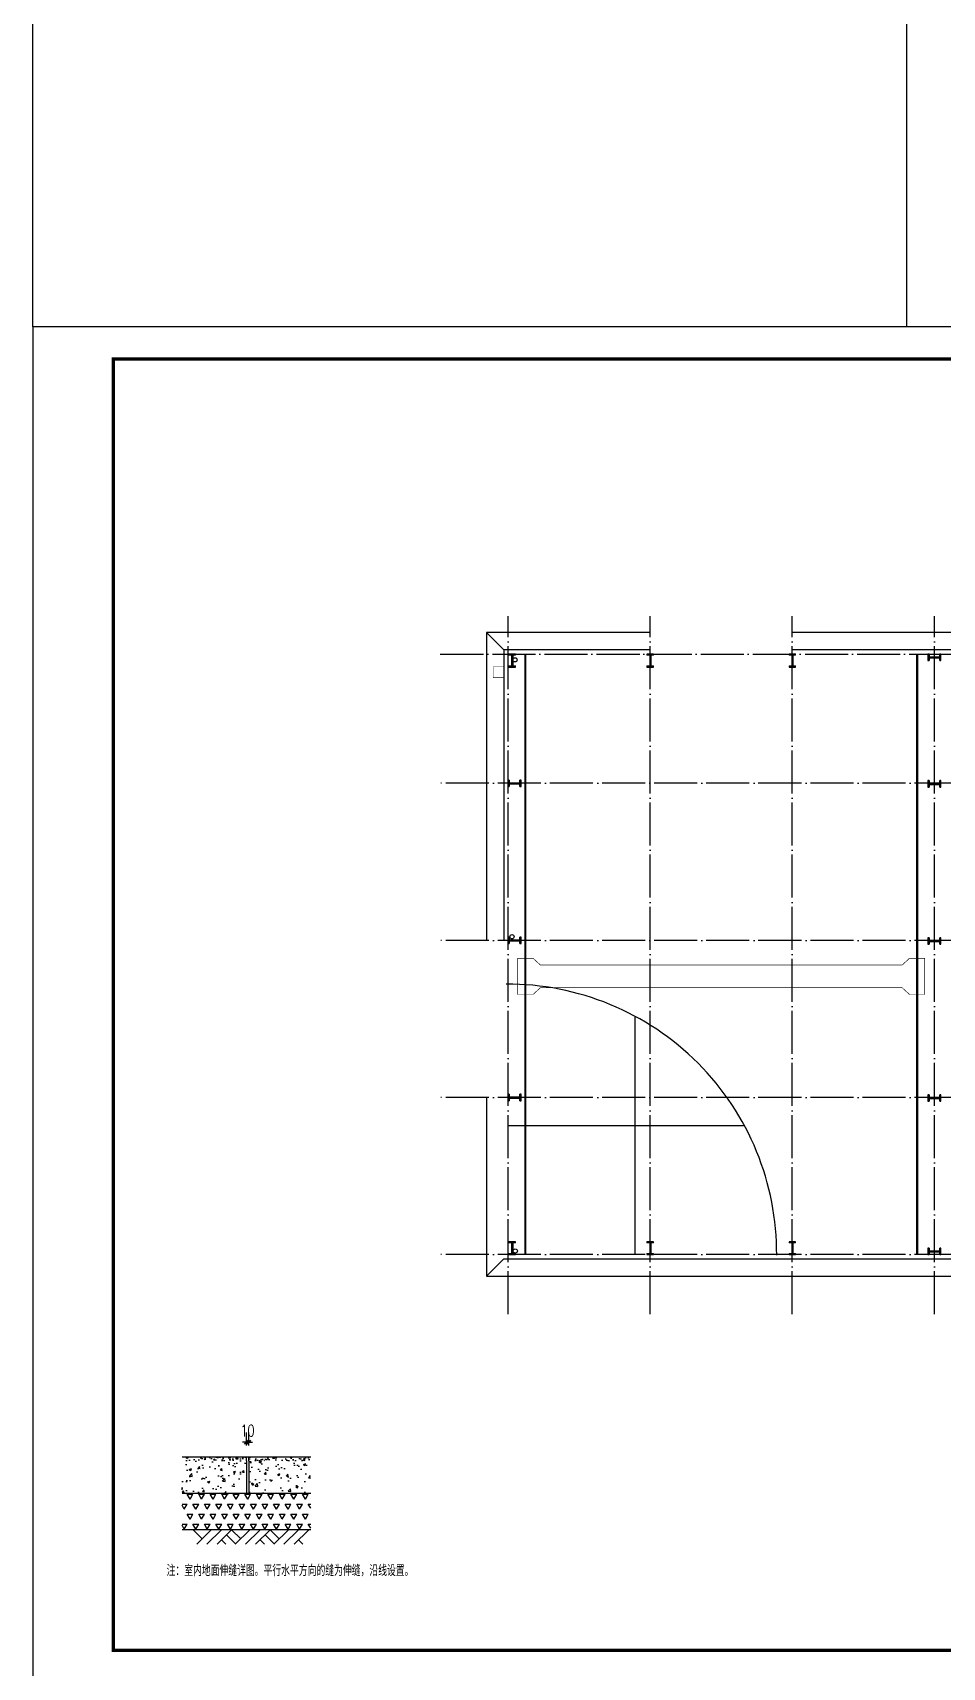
# Model space of a CAD drawing. Extents: x 185245 to 2288779, y -19957 to 815000.
# Drawn here: x 1962998 to 2005246, y 598675 to 674625 of the extents above; entities that cross this region are included whole.
import ezdxf

# ---------------------------------------------------------------- set-up
doc = ezdxf.new("R2010")
doc.units = 0
doc.header["$LTSCALE"] = 1000
doc.header["$MEASUREMENT"] = 0
doc.linetypes.add('DASH', pattern=[0.35, 0.25, -0.1])
doc.linetypes.add('DOTE', pattern=[2.42, 2, -0.2, 0.02, -0.2])
for name, color, linetype in [('3T_BAR', 7, 'Continuous'), ('AXIS', 3, 'Continuous'), ('COLUMN', 9, 'Continuous'), ('DOTE', 1, 'Continuous'), ('GROUND', 2, 'Continuous'), ('PUB_TEXT', 7, 'Continuous'), ('PUB_TITLE', 4, 'Continuous'), ('WALL', 9, 'Continuous'), ('填充', 8, 'Continuous'), ('钢柱', 7, 'Continuous')]:
    doc.layers.add(name, color=color, linetype=linetype)
doc.styles.add('DIM_FONT', font='SIMPLEX', dxfattribs={"width": 0.7, "bigfont": 'GBCBIG'})
doc.styles.add('TSSD_REIN', font='Tssdeng.shx', dxfattribs={"width": 0.7, "bigfont": 'tssdchn.shx'})
doc.dimstyles.new('DIMN120', dxfattribs={"dimscale": 1.2, "dimtxt": 300, "dimasz": 100, "dimexe": 250, "dimexo": 300, "dimgap": 150, "dimtad": 1, "dimdec": 0, "dimzin": 0, "dimdsep": 46, "dimtxsty": 'DIM_FONT', "dimblk": 'ARCHTICK', "dimcen": 0.09, "dimclrt": 7, "dimazin": 2, "dimtfac": 1, "dimtdec": 0, "dimtix": 1, "dimtmove": 2, "dimatfit": 3, "dimldrblk": 'ARCHTICK', "dimfxl": 1, "dimtolj": 1, "dimtzin": 0, "dimarcsym": 0})

# ---------------------------------------------------------------- blocks, each defined once
blk = doc.blocks.new('A$C23043752')
at = {"layer": 'COLUMN'}
blk.add_hatch(color=256, dxfattribs=at).paths.add_polyline_path([(0, 600), (0, 550), (125, 550), (125, 50), (0, 50), (0, 0), (300, 0), (300, 50), (175, 50), (175, 550), (300, 550), (300, 600)])
for p, q in [((0, 600), (0, 550)), ((300, 600), (0, 600)), ((125, 550), (0, 550)), ((0, 50), (125, 50)), ((0, 50), (0, 0)), ((0, 0), (300, 0)), ((125, 550), (125, 50)), ((175, 550), (175, 50)), ((300, 550), (175, 550)), ((175, 50), (300, 50)), ((300, 550), (300, 600)), ((300, 0), (300, 50))]:
    blk.add_line(p, q, dxfattribs=at)
blk = doc.blocks.new('A$C2E6C69CD')
at = {"layer": 'COLUMN', "xscale": -1, "rotation": 359.9999999999998}
blk.add_blockref('A$C23043752', (300, 0), dxfattribs=at)
blk.add_blockref('A$C23043752', (300, 0), dxfattribs=at)
blk = doc.blocks.new('A$C6F9B7E11')
blk.add_blockref('A$C2E6C69CD', (0, 0))
blk = doc.blocks.new('_ArchTick')
at = {"color": 0, "linetype": 'ByBlock', "const_width": 0.4}
blk.add_lwpolyline([(-0.5, -0.5), (0.5, 0.5)], dxfattribs=at)
blk = doc.blocks.new('*D21')
at = {"layer": 'AXIS', "color": 0, "lineweight": -2, "transparency": 16777216}
for p, q in [((897319, 100412), (897199, 100412)), ((897319, 100309), (897319, 100712)), ((897319, 100412), (897394, 100412)), ((897394, 100309), (897394, 100712)), ((897394, 100412), (897514, 100412))]:
    blk.add_line(p, q, dxfattribs=at)
at = {"layer": 'Defpoints', "color": 0, "transparency": 16777216}
for p in [(897394, 100412), (897319, 99949), (897394, 99949)]:
    blk.add_point(p, dxfattribs=at)
at = {"layer": 'AXIS', "color": 0, "lineweight": -2, "transparency": 16777216, "xscale": 120, "yscale": 120, "zscale": 120}
blk.add_blockref('_ArchTick', (897319, 100412), dxfattribs=at)
at = {"layer": 'AXIS', "color": 0, "lineweight": -2, "transparency": 16777216, "xscale": 120, "yscale": 120, "zscale": 120, "rotation": 180}
blk.add_blockref('_ArchTick', (897394, 100412), dxfattribs=at)
at = {"layer": 'AXIS', "color": 7, "transparency": 16777216, "insert": (897356, 100772), "char_height": 360, "attachment_point": 5, "style": 'DIM_FONT'}
blk.add_mtext('\\A1;10', dxfattribs=at)
blk = doc.blocks.new('42ds')
at = {"layer": '填充'}
h = blk.add_hatch(dxfattribs=at)
h.set_pattern_fill('AR-CONC', color=256, scale=3.75, style=0)
h.set_pattern_definition([(50, (1082614.6, 922460.9), (683.1925, -59.77157), [71.4375, -785.8125]), (355, (1082614.6, 922460.9), (-132.1606, 716.4624), [57.15, -628.65]), (100.451, (1082671.55, 922455.9), (551.0344, 656.6876), [60.7125, -667.8375]), (46.1842, (1082614.6, 922651.4), (1016.5464, -157.6587), [107.1563, -1178.7188]), (96.6356, (1082699.3, 922638.3), (890.2659, 927.8458), [91.0687, -1001.7562]), (351.184, (1082614.6, 922651.4), (890.2673, 927.8442), [85.725, -942.975]), (21, (1082709.87, 922603.77), (568.5558, -383.4957), [71.4375, -785.8125]), (326, (1082709.9, 922603.8), (231.7576, 690.7049), [57.15, -628.65]), (71.4514, (1082757.25, 922571.8), (800.31184, 307.2107), [60.7125, -667.8375]), (37.5, (1082614.62, 922460.9), (11.58226, 317.081396), [0, -621.03, 0, -638.175, 0, -631.03125]), (7.5, (1082614.62, 922460.9), (250.57373, 375.67716), [0, -363.855, 0, -606.7425, 0, -240.50625]), (327.5, (1082402.21, 922460.9), (508.46473, -21.48279), [0, -238.125, 0, -742.95, 0, -985.8375]), (317.5, (1082306.96, 922460.9), (555.48443, 95.34934), [0, -309.5625, 0, -493.395, 0, -700.0875])])
h.paths.add_polyline_path([(897394, 99836.9), (897394, 98824.4), (899311.4, 98824.4), (899311.4, 99124.8), (899137.1, 99124.8), (899487.1, 99342.3), (899311.4, 99342.3), (899311.4, 99836.9)])
h.paths.add_polyline_path([(895326.5, 99836.9), (895326.5, 99342.3), (895502.2, 99342.3), (895152.2, 99124.8), (895326.5, 99124.8), (895326.5, 98824.4), (897319, 98824.4), (897319, 99836.9)])
h = blk.add_hatch(dxfattribs=at)
h.set_pattern_fill('AR-CONC', color=256, scale=1.5, style=0)
h.set_pattern_definition([(50, (738383.42, 145583.34), (273.277, -23.90863), [28.575, -314.325]), (355, (738383.42, 145583.34), (-52.86424, 286.58496), [22.86, -251.46]), (100.451, (738406.2, 145581.35), (220.41375, 262.67503), [24.285, -267.135]), (46.1842, (738383.42, 145659.54), (406.61856, -63.0635), [42.8625, -471.4875]), (96.6356, (738417.3, 145654.3), (356.10635, 371.1383), [36.4275, -400.7025]), (351.184, (738383.42, 145659.54), (356.1069, 371.1377), [34.29, -377.19]), (21, (738421.52, 145640.5), (227.42232, -153.39828), [28.575, -314.325]), (326, (738421.52, 145640.5), (92.70304, 276.28195), [22.86, -251.46]), (71.4514, (738440.47, 145627.7), (320.12474, 122.8843), [24.285, -267.135]), (37.5, (738383.42, 145583.34), (4.632905, 126.83256), [0, -248.412, 0, -255.27, 0, -252.4125]), (7.5, (738383.42, 145583.34), (100.22949, 150.27086), [0, -145.542, 0, -242.697, 0, -96.2025]), (327.5, (738298.46, 145583.34), (203.38589, -8.593116), [0, -95.25, 0, -297.18, 0, -394.335]), (317.5, (738260.36, 145583.34), (222.19377, 38.13974), [0, -123.825, 0, -197.358, 0, -280.035])])
h.paths.add_polyline_path([(895326.5, 99949.4), (895326.5, 99836.9), (897319, 99836.9), (897319, 99949.4)])
h.paths.add_polyline_path([(899311.4, 99836.9), (899311.4, 99949.4), (897394, 99949.4), (897394, 99836.9)])
h = blk.add_hatch(dxfattribs=at)
h.set_pattern_fill('TRIANG', color=256, scale=37.5, style=0)
h.set_pattern_definition([(60, (1082614.62, 922460.9), (-178.59369, 309.33341), [178.59375, -178.59375]), (120, (1082614.62, 922460.9), (-357.18744, 4e-05), [178.59375, -178.59375]), (0, (1082525.32, 922615.56), (178.59375, 309.33337), [178.59375, -178.59375])])
h.paths.add_polyline_path([(895326.5, 98824.4), (895326.5, 97699.4), (897503, 97699.4), (899311.4, 97699.4), (899311.4, 98824.4)])
blk.add_line((899311.4, 97699.4), (895326.5, 97699.4))
at = {"layer": 'WALL'}
for p, q in [((899311.4, 99949.4), (895326.5, 99949.4)), ((897319, 99836.9), (897319, 98824.4)), ((897394, 99836.9), (897394, 98824.4)), ((899311.4, 98824.4), (895326.5, 98824.4))]:
    blk.add_line(p, q, dxfattribs=at)
at = {"layer": '填充'}
for p, q in [((897319, 99836.9), (897319, 99949.4)), ((897394, 99836.9), (897394, 99949.4)), ((895671.8, 97699.4), (895953.1, 97418.1)), ((895784.3, 97249.4), (896234.3, 97699.4)), ((896099.3, 97249.4), (896549.3, 97699.4)), ((896414.3, 97249.4), (896864.3, 97699.4)), ((896549.3, 97384.4), (896684.3, 97249.4)), ((896706.8, 97541.9), (896988.1, 97260.6)), ((896864.3, 97699.4), (897145.6, 97418.1)), ((896976.8, 97249.4), (897426.8, 97699.4)), ((897291.8, 97249.4), (897741.8, 97699.4)), ((897606.8, 97249.4), (898056.8, 97699.4)), ((897741.8, 97384.4), (897876.8, 97249.4)), ((897899.3, 97541.9), (898180.6, 97260.6)), ((898056.8, 97699.4), (898338.1, 97418.1)), ((898169.3, 97249.4), (898619.3, 97699.4)), ((898484.3, 97249.4), (898934.3, 97699.4)), ((898799.3, 97249.4), (899249.3, 97699.4)), ((898934.3, 97384.4), (899069.3, 97249.4))]:
    blk.add_line(p, q, dxfattribs=at)
at = {"layer": 'PUB_TEXT', "style": 'TSSD_REIN', "width": 0.6}
blk.add_text('注：室内地面伸缝详图。平行水平方向的缝为伸缝，沿线设置。', height=350, dxfattribs=at).set_placement((894849.2, 96263.2))
at = {"layer": 'AXIS'}
dim = blk.add_aligned_dim(p1=(897319, 99949.4), p2=(897394, 99949.4), distance=462.1, text='10', dimstyle='DIMN120', dxfattribs=at)
dim.commit()
dim.dimension.update_dxf_attribs({"geometry": '*D21', "text_midpoint": (897356.5, 100771.5)})

msp = doc.modelspace()

# ---------------------------------------------------------------- linework, layer by layer
at = {"color": 252}
for p, q in [((1990984.3, 617849.7), (1990984.3, 628883.2)), ((1985084.3, 623849.7), (1996017.7, 623849.7))]:
    msp.add_line(p, q, dxfattribs=at)
at = {"linetype": 'DASH', "const_width": 100}
for points in [[(1985880, 645749.7), (1985880, 617849.7)], [(2004080, 645749.7), (2004080, 617849.7)]]:
    msp.add_lwpolyline(points, dxfattribs=at)
at = {"color": 6, "const_width": 20}
msp.add_lwpolyline([(1984387.4, 645155.9), (1984887.4, 645155.9), (1984887.4, 644655.9), (1984387.4, 644655.9)], close=True, dxfattribs=at)
for centre in [(1985396.9, 645485.6), (1985259.5, 632618.9), (1985408.1, 618018.9)]:
    msp.add_circle(centre, 100)
at = {"layer": '3T_BAR', "const_width": 28.8}
for points in [[(1994980, 631303.2), (1986580.8, 631303.2), (1986233.7, 631621.1), (1985526.2, 631621.1), (1985526.2, 629935.4), (1986233.7, 629935.4), (1986580.8, 630253.3), (1994980, 630253.3)], [(1994980, 631303.2), (2003379.2, 631303.2), (2003726.2, 631621.1), (2004433.7, 631621.1), (2004433.7, 629935.4), (2003726.2, 629935.4), (2003379.2, 630253.3), (1994980, 630253.3)]]:
    msp.add_lwpolyline(points, dxfattribs=at)
at = {"layer": 'DOTE', "color": 25, "linetype": 'DOTE'}
for p, q in [((1985080, 615076.5), (1985080, 647509.3)), ((1991680, 615076.5), (1991680, 647509.3)), ((1998280, 615076.5), (1998280, 647509.3)), ((2004880, 615076.5), (2004880, 647509.3)), ((1981930.3, 645749.7), (2027740.8, 645749.7)), ((2027740.8, 639749.7), (1981930.3, 639749.7)), ((2027740.8, 632449.7), (1981930.3, 632449.7)), ((2027740.8, 625149.7), (1981930.3, 625149.7)), ((2027740.8, 617849.7), (1981930.3, 617849.7))]:
    msp.add_line(p, q, dxfattribs=at)
at = {"layer": 'DOTE', "color": 252, "linetype": 'ByBlock'}
msp.add_arc((1985039.5, 617904.6), 12515.1, 359.611551, 90.252749, dxfattribs=at)
at = {"layer": 'GROUND'}
for p, q in [((1991680, 646749.7), (1984080, 646749.7)), ((1984080, 646749.7), (1984080, 632449.7)), ((1984880, 645949.7), (1984080, 646749.7)), ((2011580, 646749.7), (1998280, 646749.7)), ((1991680, 645949.7), (1984880, 645949.7)), ((1984880, 645949.7), (1984880, 632449.7)), ((2024880, 645949.7), (1998280, 645949.7)), ((1984080, 625149.7), (1984080, 616849.7)), ((1984880, 617649.7), (1984080, 616849.7)), ((1984880, 617649.7), (2024880, 617649.7)), ((1984080, 616849.7), (2025680, 616849.7))]:
    msp.add_line(p, q, dxfattribs=at)
at = {"layer": 'PUB_TITLE', "elevation": 0}
for points in [[(1962998, 692352.3), (2003577.5, 692352.3), (2003577.5, 660962.7), (1962998, 660962.7)], [(1962998, 597962.7), (2052098, 597962.7), (2052098, 660962.7), (1962998, 660962.7)]]:
    msp.add_lwpolyline(points, close=True, dxfattribs=at)
at = {"layer": 'PUB_TITLE', "const_width": 150, "elevation": 0}
msp.add_lwpolyline([(1966748, 599462.7), (2050598, 599462.7), (2050598, 659462.7), (1966748, 659462.7)], close=True, dxfattribs=at)

# ---------------------------------------------------------------- block references
at = {"xscale": 1.5, "yscale": 1.5, "zscale": 1.5}
msp.add_blockref('42ds', (626942.8, 458515.7), dxfattribs=at)
at = {"layer": '钢柱', "ltscale": 1000, "xscale": -1}
for p in [(1985418.7, 645149.7), (1991830, 645149.7), (1998430, 645149.7), (1985417.4, 617849.7), (1991830, 617849.7), (1998430, 617849.7)]:
    msp.add_blockref('A$C6F9B7E11', p, dxfattribs=at)
at = {"layer": '钢柱', "ltscale": 1000, "xscale": -1, "rotation": 90}
for p in [(2005180, 645749.7), (1985680, 639899.7), (2005180, 639874.7), (1985680, 632599.7), (2005180, 632574.7), (1985680, 625299.7), (2005180, 625274.7), (2005180, 618149.7)]:
    msp.add_blockref('A$C6F9B7E11', p, dxfattribs=at)

doc.saveas('drawing.dxf')
